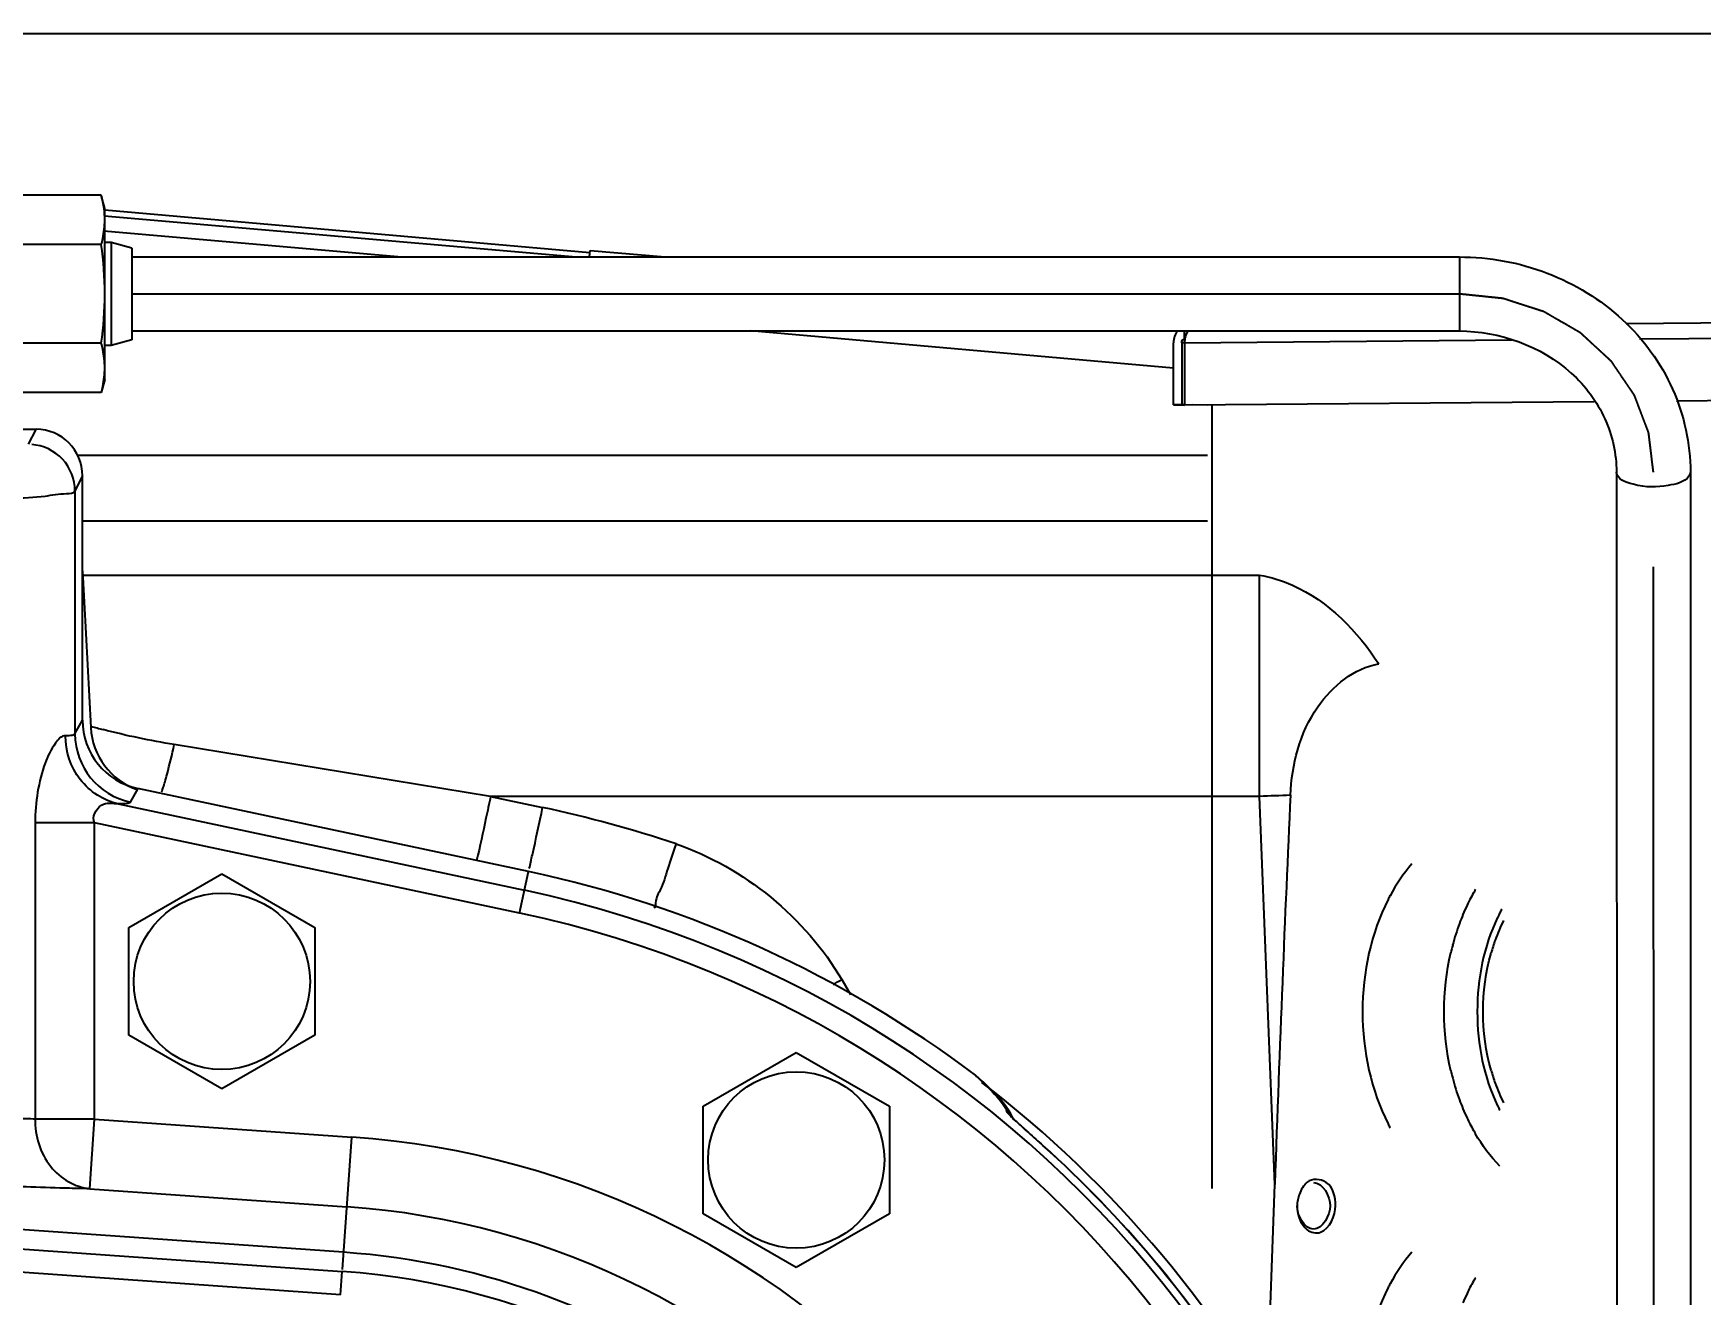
# Model space of a CAD drawing. Header units: millimetres. Extents: x 0 to 10500, y 0 to 7425.
# Drawn here: x 6587.9 to 6802.7, y 5925.4 to 6087.8 of the extents above; entities that cross this region are included whole.
import ezdxf

# ---------------------------------------------------------------- set-up
doc = ezdxf.new("R2010")
doc.units = ezdxf.units.MM
doc.header["$LTSCALE"] = 577.5
doc.linetypes.add('CENTER', pattern=[0.6, 0.375, -0.075, 0.075, -0.075])
doc.layers.get('0').update_dxf_attribs({"linetype": 'CONTINUOUS'})
doc.layers.add('DEFAULT_1', color=7, linetype='CENTER')
doc.styles.add('TEXTSTYLE_2', font='txt', dxfattribs={"width": 0.8})
doc.dimstyles.new('DIMSTYLE_1', dxfattribs={"dimtxt": 75, "dimasz": 3.5, "dimexe": 1.5, "dimexo": 1.5, "dimgap": 18.75, "dimtad": 1, "dimdec": 1, "dimtxsty": 'TEXTSTYLE_2', "dimblk": '_FILLED', "dimblk1": '_FILLED', "dimblk2": '_FILLED', "dimcen": 0.09, "dimadec": 1, "dimazin": 2, "dimtp": 0.1, "dimtm": 0.1, "dimtfac": 1, "dimtdec": 1, "dimtofl": 0, "dimtmove": 0, "dimatfit": 3, "dimldrblk": '_FILLED', "dimfxl": 1, "dimtolj": 1, "dimarcsym": 0})

# ---------------------------------------------------------------- blocks, each defined once
blk = doc.blocks.new('_FILLED')
at = {"color": 0, "linetype": 'ByBlock'}
blk.add_solid([(0, 0), (-1, 0.214), (-1, -0.214)], dxfattribs=at)
blk = doc.blocks.new('*D2')
at = {"color": 2, "linetype": 'Continuous', "transparency": 16777216}
for p, q in [((6517.06, 6087.82), (7463.5, 6087.82)), ((7463.5, 6087.82), (7483.75, 6087.82)), ((7482.25, 6087.82), (7482.25, 5216)), ((7482.25, 4344.17), (7482.25, 5216)), ((7017.54, 4344.17), (7463.5, 4344.17)), ((7463.5, 4344.17), (7483.75, 4344.17))]:
    blk.add_line(p, q, dxfattribs=at)
at = {"color": 2, "linetype": 'Continuous', "transparency": 16777216, "xscale": 3.5, "yscale": 3.5, "zscale": 3.5}
for p, rotation in [((7482.25, 6087.82), 90), ((7482.25, 4344.17), 270)]:
    blk.add_blockref('_FILLED', p, dxfattribs=dict(at, rotation=rotation))
at = {"color": 2, "linetype": 'Continuous', "transparency": 16777216, "insert": (7388.5, 5216), "char_height": 75, "width": 360, "attachment_point": 2, "rotation": 90, "line_spacing_factor": 0.9, "style": 'TEXTSTYLE_2'}
blk.add_mtext('(1743)', dxfattribs=at)

msp = doc.modelspace()

# ---------------------------------------------------------------- linework, layer by layer
at = {"color": 7, "linetype": 'Continuous'}
for p, q in [((6596.67, 6066.96), (6580.58, 6066.96)), ((6597.12, 6065.26), (6596.67, 6066.96)), ((6597.12, 6043.26), (6597.12, 6065.26)), ((6596.67, 6060.61), (6580.58, 6060.61)), ((6597.92, 6060.89), (6597.12, 6060.89)), ((6597.92, 6060.89), (6597.92, 6047.63)), ((6600.62, 6060.16), (6597.92, 6060.89)), ((6600.62, 6060.16), (6600.62, 6048.35)), ((6600.62, 6059.02), (6771.63, 6059.02)), ((6771.63, 6059.02), (6771.63, 6049.49)), ((6830.95, 6050.75), (6793.11, 6050.43)), ((6600.62, 6049.49), (6771.63, 6049.49)), ((6736.22, 6048.48), (6736.22, 6049.49)), ((6794.83, 6048.47), (6829.43, 6048.76)), ((6596.67, 6047.91), (6580.58, 6047.91)), ((6597.92, 6047.63), (6597.12, 6047.63)), ((6600.62, 6048.35), (6597.92, 6047.63)), ((6734.81, 6039.97), (6734.81, 6047.97)), ((6735.87, 6047.98), (6735.87, 6039.98)), ((6736.22, 6047.97), (6735.87, 6047.98)), ((6736.22, 6048.48), (6736.27, 6048.48)), ((6736.22, 6047.98), (6778.39, 6048.33)), ((6736.22, 6047.98), (6736.22, 6039.98)), ((6597.12, 6043.26), (6596.67, 6041.56)), ((6596.67, 6041.56), (6580.58, 6041.56)), ((6736.22, 6039.98), (6789.01, 6040.42)), ((6799.59, 6040.51), (6823.78, 6040.71)), ((6735.87, 6039.98), (6734.81, 6039.97)), ((6734.81, 6039.97), (6736.22, 6039.95)), ((6736.22, 6039.97), (6735.87, 6039.98)), ((6739.17, 6039.95), (6737.28, 6039.96)), ((6739.76, 5939.05), (6739.76, 6039.99)), ((6791.87, 6031.32), (6791.93, 5802.55)), ((6801.39, 6031.32), (6801.45, 5802.55))]:
    msp.add_line(p, q, dxfattribs=at)
at = {"color": 6, "linetype": 'Continuous'}
for p, q in [((6597.04, 6064.34), (6657.83, 6059.02)), ((6597.11, 6065.07), (6659.6, 6059.6)), ((6634.88, 6059.02), (6597, 6062.33)), ((6659.55, 6059.02), (6659.63, 6059.87)), ((6659.63, 6059.87), (6669.3, 6059.02)), ((6734.81, 6044.72), (6680.29, 6049.49)), ((6588.26, 6036.82), (6582.17, 6036.82)), ((6587.31, 6034.93), (6588.26, 6036.82)), ((6739.17, 6033.44), (6593.58, 6033.44)), ((6594.25, 6030.82), (6593.28, 6028.89)), ((6594.25, 5999.36), (6594.25, 6030.82)), ((6593.28, 6028.89), (6593.28, 5997.59)), ((6594.25, 6025.05), (6739.17, 6025.05)), ((6594.25, 6018.6), (6595.31, 5998.43)), ((6594.28, 6018.04), (6745.88, 6018.04)), ((6745.88, 5989.54), (6745.88, 6018.04)), ((6593.28, 5997.59), (6594.25, 5999.36)), ((6646.83, 5989.54), (6606.07, 5996.21)), ((6598.86, 5988.57), (6651.19, 5977.45)), ((6601.37, 5990.56), (6600.41, 5988.8)), ((6651.7, 5979.86), (6601.37, 5990.56)), ((6745.88, 5989.54), (6646.83, 5989.54)), ((6646.83, 5989.54), (6653.52, 5988.12)), ((6747.84, 5939.56), (6745.88, 5989.54)), ((6588.13, 5986.15), (6588.13, 5947.99)), ((6595.81, 5986.15), (6588.13, 5986.15)), ((6595.81, 5947.99), (6595.81, 5986.15)), ((6650.56, 5974.52), (6595.81, 5986.15)), ((6650.56, 5974.52), (6651.7, 5979.86)), ((6600.2, 5972.65), (6612.2, 5979.58)), ((6612.2, 5979.58), (6624.2, 5972.65)), ((6600.2, 5958.79), (6600.2, 5972.65)), ((6624.2, 5972.65), (6624.2, 5958.79)), ((6692.05, 5965.95), (6693.17, 5964.02)), ((6612.2, 5951.86), (6600.2, 5958.79)), ((6624.2, 5958.79), (6612.2, 5951.86)), ((6674.2, 5949.65), (6686.2, 5956.58)), ((6686.2, 5956.58), (6698.2, 5949.65)), ((6710.25, 5952.79), (6709.28, 5953.63)), ((6710.72, 5952.35), (6710.26, 5952.8)), ((6711.37, 5951.69), (6710.72, 5952.35)), ((6711.95, 5951.09), (6711.37, 5951.69)), ((6712.45, 5950.54), (6711.95, 5951.09)), ((6712.88, 5950.03), (6712.45, 5950.54)), ((6713.24, 5949.56), (6712.88, 5950.03)), ((6595.81, 5947.99), (6588.13, 5947.99)), ((6595.18, 5939.02), (6595.81, 5947.99)), ((6595.81, 5947.99), (6628.93, 5945.67)), ((6674.2, 5935.79), (6674.2, 5949.65)), ((6698.2, 5949.65), (6698.2, 5935.79)), ((6713.56, 5949.12), (6713.24, 5949.56)), ((6713.83, 5948.67), (6713.56, 5949.12)), ((6714.07, 5948.19), (6713.83, 5948.67)), ((6713.89, 5948.32), (6713.83, 5948.38)), ((6714.19, 5948.03), (6713.89, 5948.32)), ((6714.09, 5948.12), (6714.07, 5948.19)), ((6714.64, 5947.6), (6714.19, 5948.03)), ((6627.73, 5928.6), (6628.93, 5945.67)), ((6715.23, 5947.06), (6714.64, 5947.6)), ((6715.94, 5946.41), (6715.23, 5947.06)), ((6716.75, 5945.67), (6715.94, 5946.41)), ((6717.97, 5944.58), (6716.75, 5945.67)), ((6717.97, 5944.57), (6717.97, 5944.58)), ((6627.89, 5930.83), (6485.59, 5940.8)), ((6746.86, 5911.32), (6747.84, 5939.56)), ((6485.41, 5938.34), (6627.71, 5928.36)), ((6595.18, 5939.02), (6628.3, 5936.7)), ((6627.5, 5925.37), (6485.2, 5935.35)), ((6686.2, 5928.86), (6674.2, 5935.79)), ((6698.2, 5935.79), (6686.2, 5928.86)), ((6627.5, 5925.37), (6627.71, 5928.36))]:
    msp.add_line(p, q, dxfattribs=at)
for centre in [(6612.2, 5965.72), (6686.2, 5942.72)]:
    msp.add_circle(centre, 11.36, dxfattribs=at)
at = {"color": 7, "linetype": 'Continuous'}
msp.add_arc((6739, 6047.98), 2.78, 169.6934, 180.0348, dxfattribs=at)
at = {"color": 6, "linetype": 'Continuous'}
for centre, radius, start, end in [((6602.29, 5997.61), 9.01, 180.1044, 257.9684), ((6604.3, 5998.9), 9, 183, 250.5243), ((6620.84, 6090.22), 95.13, 254.4571, 255.4253), ((5866.09, 6155.01), 804.93, 347.58897, 348.03406), ((6621.27, 5836.39), 155.12, 71.4121, 77.9975), ((6621.3, 5836.82), 146.24, 53.0143, 78), ((6621.3, 5836.82), 143.77, 357, 78), ((6785.33, 5964.53), 25.72, 151.5976, 152.8023), ((6796.5, 5964.21), 26.43, 152.8109, 154.6094), ((6795.71, 5964.61), 25.54, 150.6742, 152.811), ((6795.17, 5964.92), 24.91, 149.5682, 150.67), ((6621.3, 5836.82), 140.77, 357, 78), ((6798.79, 5963.19), 28.93, 157.3684, 159.814), ((6797.59, 5963.69), 27.63, 154.6161, 157.3715), ((6798.33, 5963.21), 23.43, 153.7377, 160.4615), ((6797.58, 5963.86), 23.32, 153.558, 154.435), ((6797.23, 5964.04), 22.93, 152.7928, 153.5577), ((6796.86, 5964.22), 22.52, 151.3889, 152.7941), ((6800.39, 5962.62), 30.63, 159.8387, 165.3049), ((6801.56, 5962.29), 31.84, 165.2775, 167.0636), ((6800.34, 5962.47), 25.58, 160.4074, 164.3481), ((6545.86, 6219.48), 292.65, 299.7245, 299.9696), ((6801.56, 5961.35), 31.84, 192.9364, 194.7225), ((6800.34, 5961.17), 25.58, 195.652, 199.5927), ((6621.3, 5836.82), 146, 27.2851, 52.5263), ((6800.4, 5961.03), 30.64, 194.6953, 200.1432), ((6798.33, 5960.43), 23.43, 199.5386, 206.2623), ((6798.79, 5960.45), 28.93, 200.1676, 202.628), ((6728.9, 5963.63), 21.46, 225.2215, 226.0955), ((6797.59, 5959.95), 27.63, 202.625, 205.3838), ((6796.5, 5959.44), 26.43, 205.3906, 207.1891), ((6797.58, 5959.78), 23.32, 205.5654, 206.4422), ((6797.23, 5959.6), 22.93, 206.4425, 207.2101), ((6621.3, 5836.82), 109.12, 355.2111, 85.99), ((6772.12, 6009.52), 84.5, 227.0951, 227.4148), ((6803.4, 6043.56), 130.73, 227.4147, 227.6717), ((6878.66, 6126.24), 242.53, 227.6795, 227.918), ((7191.07, 6472.38), 708.8, 227.9272, 228.12784), ((6785.33, 5959.11), 25.72, 207.1992, 208.4022), ((6795.71, 5959.03), 25.54, 207.189, 209.326), ((6795.17, 5958.73), 24.91, 209.3302, 210.4318), ((6621.3, 5836.82), 144.77, 31.7444, 48.1033), ((6621.3, 5836.82), 144.76, 31.7444, 48.1033), ((6621.3, 5836.82), 100.12, 355.2111, 85.99), ((6621.3, 5836.82), 94.24, 20.7588, 85.99), ((6621.3, 5836.82), 91.77, 354.9652, 85.99), ((6785.33, 5914.53), 25.72, 151.5976, 152.8023), ((6796.5, 5914.21), 26.43, 152.8109, 154.6094), ((6795.71, 5914.61), 25.54, 150.6742, 152.811), ((6795.17, 5914.92), 24.91, 149.5682, 150.67), ((6797.59, 5913.69), 27.63, 154.6161, 157.3715)]:
    msp.add_arc(centre, radius, start, end, dxfattribs=at)
for centre, major_axis, ratio, start_param, end_param in [((6588.25, 6030.81), (2.69, 5.38), 0.998288, 5.176448, 6.745874), ((6603.25, 5999.37), (4.32, 7.91), 0.998508, -4.212459, -2.852139), ((6763.7, 5533.99), (-1.22, 573.22), 0.037007, 0.651736, 0.784715)]:
    msp.add_ellipse(centre, major_axis=major_axis, ratio=ratio, start_param=start_param, end_param=end_param, dxfattribs=at)
at = {"color": 7, "linetype": 'Continuous'}
for points in [[(6597.02, 6065.24), (6596.94, 6065.82), (6596.82, 6066.39), (6596.67, 6066.96)], [(6597.12, 6063.78), (6597.12, 6064.27), (6597.09, 6064.76), (6597.02, 6065.24)], [(6597.12, 6054.26), (6597.12, 6056.38), (6596.95, 6058.5), (6596.67, 6060.61)], [(6596.67, 6047.91), (6596.95, 6050.01), (6597.12, 6052.13), (6597.12, 6054.26)], [(6735.32, 6049.52), (6734.97, 6049.1), (6734.81, 6048.51), (6734.81, 6047.97)], [(6736.45, 6049.08), (6736.37, 6048.89), (6736.3, 6048.68), (6736.27, 6048.48)], [(6736.72, 6049.5), (6736.61, 6049.37), (6736.52, 6049.23), (6736.45, 6049.08)]]:
    msp.add_open_spline(points, degree=3, dxfattribs=at)
for points, knots in [([(6596.67, 6060.61), (6596.74, 6060.87), (6596.99, 6061.91), (6597.12, 6062.98), (6597.12, 6063.78)], [0, 0, 0, 0, 0.253185, 1, 1, 1, 1]), ([(6771.63, 6059.02), (6775.47, 6059.02), (6783.16, 6057.63), (6793.04, 6051.58), (6799.78, 6042.38), (6801.39, 6034.96), (6801.39, 6031.32)], [0, 0, 0, 0, 0.256863, 0.509683, 0.756829, 1, 1, 1, 1]), ([(6771.63, 6049.49), (6776.76, 6049.49), (6784.75, 6046.63), (6790.78, 6038.5), (6791.87, 6033.66), (6791.87, 6031.32)], [0, 0, 0, 0, 0.517755, 0.763784, 1, 1, 1, 1]), ([(6597.12, 6044.73), (6597.12, 6045.53), (6596.99, 6046.6), (6596.74, 6047.64), (6596.67, 6047.91)], [0, 0, 0, 0, 0.746815, 1, 1, 1, 1]), ([(6735.87, 6047.98), (6735.87, 6048.07), (6735.88, 6048.22), (6735.98, 6048.42), (6736.05, 6048.41)], [0, 0, 0, 0, 0.586649, 1, 1, 1, 1]), ([(6736.05, 6048.41), (6736.07, 6048.41), (6736.11, 6048.39), (6736.13, 6048.37), (6736.15, 6048.35)], [0, 0, 0, 0, 0.420305, 1, 1, 1, 1]), ([(6596.67, 6041.56), (6596.74, 6041.82), (6596.99, 6042.86), (6597.12, 6043.93), (6597.12, 6044.73)], [0, 0, 0, 0, 0.253185, 1, 1, 1, 1]), ([(6798.52, 6029.59), (6797.04, 6029.33), (6794.93, 6029.28), (6791.87, 6030.43), (6791.87, 6031.32)], [0, 0, 0, 0, 0.628261, 1, 1, 1, 1]), ([(6801.39, 6031.32), (6801.39, 6031.13), (6800.85, 6030), (6799.48, 6029.75), (6798.52, 6029.59)], [0, 0, 0, 0, 0.164974, 1, 1, 1, 1])]:
    msp.add_open_spline(points, degree=3, knots=knots, dxfattribs=at)
at = {"color": 6, "linetype": 'Continuous'}
for points, knots in [([(6593.28, 6028.89), (6593.28, 6030.35), (6592.12, 6033.39), (6589.17, 6034.76), (6587.71, 6034.86)], [0, 0, 0, 0, 0.499591, 1, 1, 1, 1]), ([(6579.39, 6027.71), (6581.29, 6027.78), (6584.59, 6027.94), (6589.01, 6028.09), (6591.49, 6028.57), (6593.09, 6028.56), (6593.28, 6028.89)], [0, 0, 0, 0, 0.407501, 0.718725, 0.919005, 1, 1, 1, 1]), ([(6745.88, 6018.04), (6747.34, 6017.79), (6753.6, 6015.83), (6758.54, 6010.83), (6761.23, 6006.61)], [0, 0, 0, 0, 0.22787, 1, 1, 1, 1]), ([(6749.86, 5989.69), (6750.04, 5993.65), (6751.83, 6000.94), (6758.07, 6006.09), (6761.23, 6006.61)], [0, 0, 0, 0, 0.553169, 1, 1, 1, 1]), ([(6592.05, 5997.36), (6591.52, 5997.38), (6590.37, 5995.98), (6588.72, 5992.5), (6588.16, 5988.75), (6588.13, 5986.15)], [0, 0, 0, 0, 0.129631, 0.365629, 1, 1, 1, 1]), ([(6593.28, 5997.59), (6593.23, 5997.47), (6592.73, 5997.35), (6592.34, 5997.35), (6592.05, 5997.36)], [0, 0, 0, 0, 0.319875, 1, 1, 1, 1]), ([(6598.86, 5988.57), (6596.97, 5989), (6593.36, 5991.32), (6592.05, 5995.37), (6592.05, 5997.36)], [0, 0, 0, 0, 0.494379, 1, 1, 1, 1]), ([(6604.88, 5991.44), (6604.97, 5991.77), (6605.4, 5993.34), (6605.79, 5994.94), (6606.07, 5996.21)], [0, 0, 0, 0, 0.204616, 1, 1, 1, 1]), ([(6604.46, 5990.15), (6604.53, 5990.33), (6604.67, 5990.76), (6604.8, 5991.19), (6604.88, 5991.44)], [0, 0, 0, 0, 0.424821, 1, 1, 1, 1]), ([(6595.81, 5986.15), (6595.41, 5986.86), (6596.47, 5988.96), (6598.15, 5988.68), (6598.86, 5988.57)], [0, 0, 0, 0, 0.531235, 1, 1, 1, 1]), ([(6600.41, 5988.8), (6600.33, 5988.65), (6599.7, 5988.58), (6599.23, 5988.56), (6598.86, 5988.57)], [0, 0, 0, 0, 0.311544, 1, 1, 1, 1]), ([(6646.83, 5989.54), (6646.63, 5988.6), (6646.03, 5985.85), (6645.47, 5983.08), (6645.02, 5981.28)], [0, 0, 0, 0, 0.339828, 1, 1, 1, 1]), ([(6670.71, 5983.42), (6670.35, 5982.36), (6669.66, 5980.5), (6668.91, 5977.67), (6668.07, 5976.56), (6668.05, 5975.13), (6667.84, 5975.2)], [0, 0, 0, 0, 0.385035, 0.70884, 0.924353, 1, 1, 1, 1]), ([(6709.28, 5953.63), (6709.69, 5953.25), (6710.94, 5952.05), (6712.18, 5950.81), (6712.86, 5949.86)], [0, 0, 0, 0, 0.326391, 1, 1, 1, 1]), ([(6712.86, 5949.86), (6712.97, 5949.69), (6713.15, 5949.43), (6713.28, 5949.12), (6713.27, 5949)], [0, 0, 0, 0, 0.629461, 1, 1, 1, 1]), ([(6588.13, 5947.99), (6587.44, 5948), (6584.11, 5948.09), (6580.78, 5948.26), (6578.15, 5948.41)], [0, 0, 0, 0, 0.207167, 1, 1, 1, 1]), ([(6588.13, 5947.99), (6588.13, 5945.85), (6589.33, 5941.59), (6593.26, 5939.2), (6595.18, 5939.02)], [0, 0, 0, 0, 0.526729, 1, 1, 1, 1]), ([(6713.27, 5949), (6713.44, 5948.87), (6713.76, 5948.56), (6714.04, 5948.21), (6714.16, 5948.02)], [0, 0, 0, 0, 0.486218, 1, 1, 1, 1]), ([(6713.27, 5949), (6713.27, 5948.92), (6713.5, 5948.72), (6713.66, 5948.53), (6713.79, 5948.4)], [0, 0, 0, 0, 0.301164, 1, 1, 1, 1]), ([(6714.02, 5948.17), (6714.11, 5948.08), (6714.3, 5947.9), (6714.49, 5947.72), (6714.59, 5947.63)], [0, 0, 0, 0, 0.47291, 1, 1, 1, 1]), ([(6595.18, 5939.02), (6594.31, 5939.03), (6590.12, 5939.12), (6585.94, 5939.28), (6582.62, 5939.44)], [0, 0, 0, 0, 0.207207, 1, 1, 1, 1]), ([(6755.67, 5936.82), (6755.67, 5937.9), (6755.23, 5940.19), (6752.64, 5940.38), (6752.03, 5939.85)], [0, 0, 0, 0, 0.570264, 1, 1, 1, 1]), ([(6751.01, 5938.31), (6750.92, 5938.07), (6750.78, 5937.58), (6750.72, 5937.07), (6750.72, 5936.82)], [0, 0, 0, 0, 0.501827, 1, 1, 1, 1])]:
    msp.add_open_spline(points, degree=3, knots=knots, dxfattribs=at)
for points in [[(6606.07, 5996.21), (6602.99, 5996.72), (6599.93, 5997.36), (6596.9, 5998.15)], [(6749.86, 5989.69), (6748.54, 5989.64), (6747.22, 5989.6), (6745.91, 5989.54)], [(6651.81, 5980.25), (6651.94, 5980.84), (6652.07, 5981.42), (6652.2, 5982.01)], [(6670.71, 5983.42), (6679.41, 5980.46), (6687.43, 5973.9), (6692.05, 5965.95)], [(6765.51, 5980.85), (6764.43, 5979.6), (6763.5, 5978.21), (6762.71, 5976.76)], [(6762.46, 5976.28), (6758.05, 5967.71), (6758.05, 5955.93), (6762.46, 5947.36)], [(6776.54, 5973.93), (6773.06, 5966.65), (6773.06, 5957), (6776.54, 5949.71)], [(6770.52, 5954.22), (6769.39, 5959.16), (6769.39, 5964.48), (6770.52, 5969.42)], [(6775.71, 5954.27), (6774.35, 5959.12), (6774.35, 5964.52), (6775.71, 5969.37)], [(6776.84, 5941.92), (6775.62, 5943.17), (6774.57, 5944.6), (6773.68, 5946.11)], [(6752.03, 5939.85), (6751.56, 5939.44), (6751.23, 5938.88), (6751.01, 5938.31)], [(6752.84, 5939.82), (6754.07, 5939.82), (6754.96, 5938.04), (6754.96, 5936.82)], [(6752.84, 5933.82), (6751.62, 5933.82), (6750.72, 5935.6), (6750.72, 5936.82)], [(6750.72, 5936.82), (6750.72, 5935.71), (6751.14, 5934.43), (6752.01, 5933.74)], [(6754.96, 5936.82), (6754.96, 5935.6), (6754.07, 5933.82), (6752.84, 5933.82)], [(6753.75, 5933.41), (6754.97, 5933.88), (6755.67, 5935.52), (6755.67, 5936.82)], [(6752.01, 5933.74), (6752.47, 5933.38), (6753.2, 5933.2), (6753.75, 5933.41)], [(6765.51, 5930.85), (6764.43, 5929.6), (6763.5, 5928.21), (6762.71, 5926.76)], [(6762.46, 5926.28), (6758.05, 5917.71), (6758.05, 5905.93), (6762.46, 5897.36)]]:
    msp.add_open_spline(points, degree=3, dxfattribs=at)
at = {"layer": 'DEFAULT_1', "color": 2, "linetype": 'CENTER'}
for p, q in [((6600.62, 6054.26), (6771.63, 6054.26)), ((6796.69, 5802.55), (6796.63, 6031.32))]:
    msp.add_line(p, q, dxfattribs=at)
msp.add_open_spline([(6796.63, 6031.32), (6796.58, 6031.69), (6796.51, 6032.25), (6796.42, 6032.99), (6796.36, 6033.55), (6796.29, 6034.1), (6796.23, 6034.57), (6796.19, 6034.94), (6796.15, 6035.21), (6796.12, 6035.49), (6796.09, 6035.72), (6796.07, 6035.91), (6796.05, 6036.05), (6796.04, 6036.16), (6796.02, 6036.26), (6796.02, 6036.31), (6796.01, 6036.35), (6796.01, 6036.38), (6796.01, 6036.39), (6796.01, 6036.4), (6796, 6036.41), (6795.99, 6036.43), (6795.98, 6036.47), (6795.96, 6036.53), (6795.93, 6036.59), (6795.91, 6036.66), (6795.88, 6036.75), (6795.82, 6036.9), (6795.73, 6037.12), (6795.6, 6037.47), (6795.43, 6037.91), (6795.23, 6038.44), (6795.03, 6038.97), (6794.86, 6039.41), (6794.73, 6039.76), (6794.63, 6040.03), (6794.53, 6040.29), (6794.45, 6040.51), (6794.38, 6040.69), (6794.33, 6040.82), (6794.29, 6040.93), (6794.25, 6041.02), (6794.23, 6041.08), (6794.21, 6041.14), (6794.19, 6041.18), (6794.18, 6041.21), (6794.17, 6041.23), (6794.16, 6041.25), (6794.15, 6041.26), (6794.13, 6041.29), (6794.1, 6041.34), (6794.06, 6041.39), (6794.01, 6041.47), (6793.94, 6041.57), (6793.86, 6041.69), (6793.75, 6041.85), (6793.56, 6042.13), (6793.29, 6042.52), (6792.86, 6043.15), (6792.49, 6043.71), (6792.16, 6044.18), (6792, 6044.42), (6791.84, 6044.66), (6791.68, 6044.89), (6791.54, 6045.09), (6791.44, 6045.25), (6791.37, 6045.35), (6791.32, 6045.43), (6791.28, 6045.48), (6791.25, 6045.52), (6791.23, 6045.54), (6791.22, 6045.57), (6791.2, 6045.59), (6791.18, 6045.6), (6791.16, 6045.62), (6791.12, 6045.66), (6791.08, 6045.7), (6791.02, 6045.75), (6790.95, 6045.82), (6790.86, 6045.9), (6790.71, 6046.03), (6790.53, 6046.2), (6790.31, 6046.4), (6790.02, 6046.67), (6789.66, 6047.01), (6789.22, 6047.41), (6788.78, 6047.81), (6788.42, 6048.15), (6788.13, 6048.42), (6787.91, 6048.62), (6787.73, 6048.78), (6787.58, 6048.92), (6787.49, 6049), (6787.42, 6049.07), (6787.36, 6049.12), (6787.32, 6049.16), (6787.28, 6049.19), (6787.26, 6049.22), (6787.24, 6049.23), (6787.22, 6049.25), (6787.19, 6049.26), (6787.16, 6049.28), (6787.12, 6049.31), (6787.06, 6049.34), (6786.98, 6049.39), (6786.87, 6049.45), (6786.7, 6049.55), (6786.48, 6049.67), (6786.23, 6049.82), (6785.97, 6049.97), (6785.71, 6050.12), (6785.19, 6050.42), (6784.59, 6050.77), (6783.9, 6051.16), (6783.47, 6051.41), (6783.17, 6051.59), (6783, 6051.69), (6782.87, 6051.76), (6782.76, 6051.82), (6782.68, 6051.87), (6782.61, 6051.91), (6782.56, 6051.94), (6782.52, 6051.96), (6782.5, 6051.97), (6782.48, 6051.98), (6782.45, 6051.99), (6782.4, 6052.01), (6782.34, 6052.03), (6782.27, 6052.05), (6782.17, 6052.08), (6782.05, 6052.12), (6781.91, 6052.16), (6781.72, 6052.23), (6781.48, 6052.3), (6781.19, 6052.4), (6780.9, 6052.49), (6780.52, 6052.61), (6780.04, 6052.77), (6779.46, 6052.95), (6778.89, 6053.14), (6778.41, 6053.29), (6778.03, 6053.42), (6777.79, 6053.5), (6777.6, 6053.56), (6777.48, 6053.6), (6777.38, 6053.63), (6777.32, 6053.65), (6777.28, 6053.66), (6777.26, 6053.67), (6777.24, 6053.67), (6777.23, 6053.67), (6777.22, 6053.67), (6777.19, 6053.68), (6777.15, 6053.68), (6777.08, 6053.69), (6776.98, 6053.7), (6776.85, 6053.71), (6776.7, 6053.73), (6776.49, 6053.75), (6776.24, 6053.78), (6775.93, 6053.81), (6775.62, 6053.84), (6775.21, 6053.88), (6774.7, 6053.94), (6774.09, 6054), (6773.47, 6054.06), (6772.65, 6054.15), (6772.04, 6054.21), (6771.63, 6054.26)], degree=3, knots=[0, 0, 0, 0, 0.03125, 0.046875, 0.0625, 0.078125, 0.09375, 0.101562, 0.109375, 0.117188, 0.125, 0.128906, 0.132812, 0.136719, 0.138672, 0.140625, 0.141602, 0.14209, 0.142578, 0.142822, 0.143066, 0.143555, 0.144531, 0.146484, 0.148438, 0.150391, 0.152344, 0.15625, 0.164062, 0.171875, 0.1875, 0.203125, 0.21875, 0.234375, 0.242188, 0.25, 0.257812, 0.265625, 0.269531, 0.273438, 0.277344, 0.279297, 0.28125, 0.283203, 0.28418, 0.285156, 0.285645, 0.286133, 0.286621, 0.287109, 0.289062, 0.291016, 0.292969, 0.296875, 0.300781, 0.304688, 0.3125, 0.328125, 0.34375, 0.375, 0.382812, 0.390625, 0.398438, 0.40625, 0.414062, 0.417969, 0.421875, 0.423828, 0.425781, 0.426758, 0.427734, 0.428711, 0.429199, 0.429688, 0.430664, 0.431641, 0.433594, 0.435547, 0.4375, 0.441406, 0.445312, 0.453125, 0.460938, 0.46875, 0.484375, 0.5, 0.515625, 0.53125, 0.539062, 0.546875, 0.554688, 0.558594, 0.5625, 0.564453, 0.566406, 0.568359, 0.569336, 0.570312, 0.570801, 0.571289, 0.572266, 0.573242, 0.574219, 0.576172, 0.578125, 0.582031, 0.585938, 0.59375, 0.601562, 0.609375, 0.617188, 0.625, 0.65625, 0.671875, 0.6875, 0.695312, 0.699219, 0.703125, 0.707031, 0.708984, 0.710938, 0.712891, 0.713867, 0.714355, 0.714844, 0.71582, 0.716797, 0.71875, 0.720703, 0.722656, 0.726562, 0.730469, 0.734375, 0.742188, 0.75, 0.757812, 0.765625, 0.78125, 0.796875, 0.8125, 0.828125, 0.835938, 0.84375, 0.847656, 0.851562, 0.853516, 0.855469, 0.856445, 0.856934, 0.857178, 0.857422, 0.85791, 0.858398, 0.859375, 0.861328, 0.863281, 0.867188, 0.871094, 0.875, 0.882812, 0.890625, 0.898438, 0.90625, 0.921875, 0.9375, 0.953125, 0.96875, 1, 1, 1, 1], dxfattribs=at)

# ---------------------------------------------------------------- dimensions: what is measured, and where the dimension line sits
at = {"color": 2, "linetype": 'Continuous'}
dim = msp.add_linear_dim(base=(7482.25, 6087.82), p1=(7016.04, 4344.17), p2=(6515.56, 6087.82), angle=90, text='(1743)', dimstyle='DIMSTYLE_1', dxfattribs=at)
dim.commit()
dim.dimension.update_dxf_attribs({"geometry": '*D2', "text_midpoint": (7482.25, 5216), "dimtype": 160})

doc.saveas('drawing.dxf')
